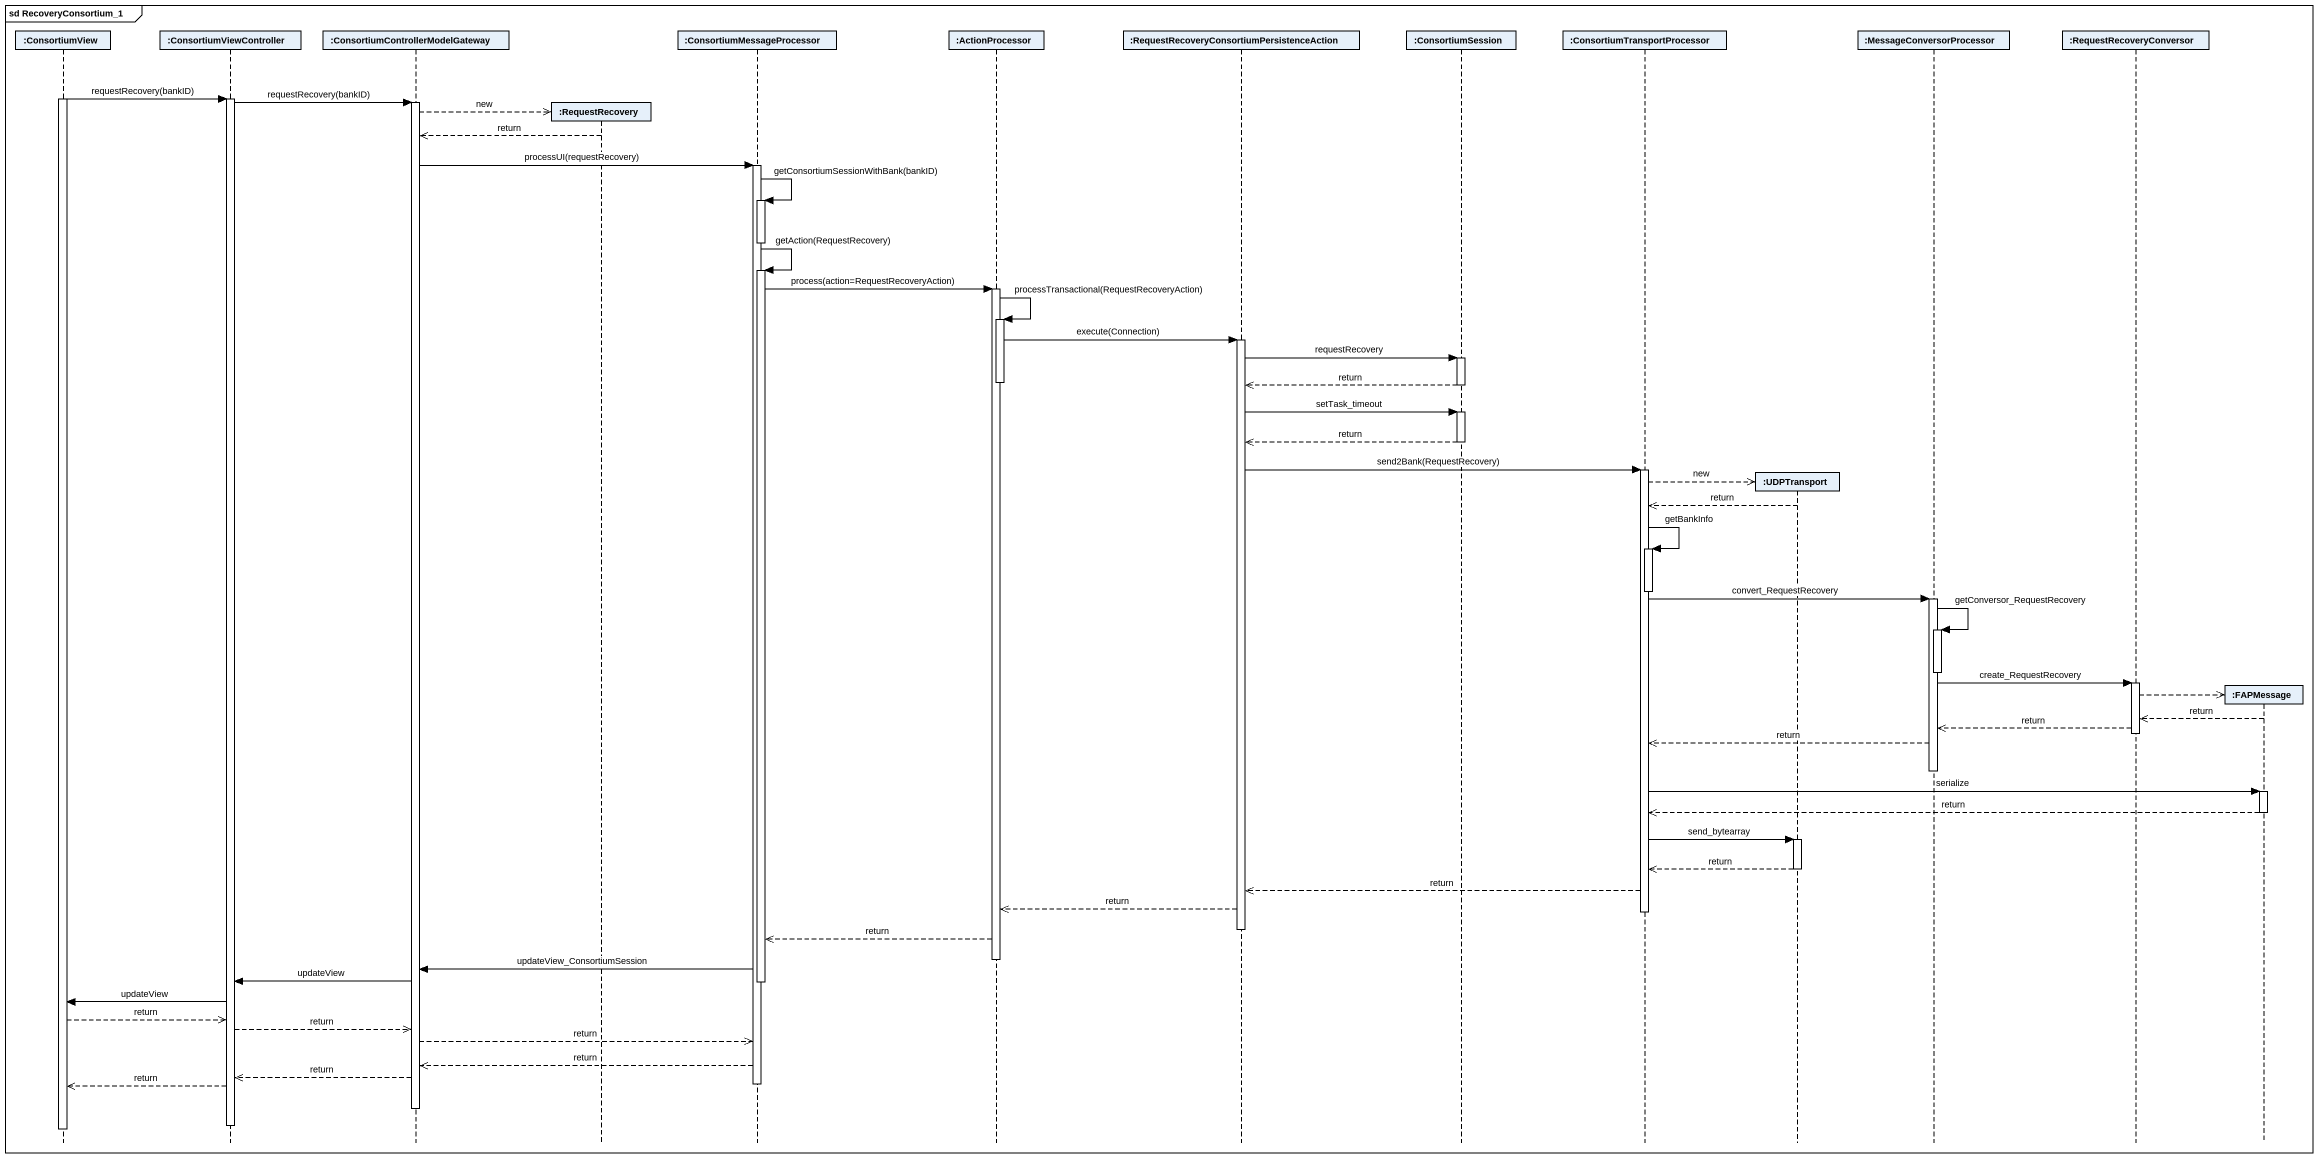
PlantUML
@startuml
mainframe sd RecoveryConsortium_1
hide footbox
participant ":ConsortiumView" as ConsortiumView
participant ":ConsortiumViewController" as ConsortiumViewController
participant ":ConsortiumControllerModelGateway" as ConsortiumControllerModelGat
participant ":RequestRecovery" as RequestRecovery
participant ":ConsortiumMessageProcessor" as ConsortiumMessageProcessor
participant ":ActionProcessor" as ActionProcessor
participant ":RequestRecoveryConsortiumPersistenceAction" as RequestRecoveryConsortiumPer
participant ":ConsortiumSession" as ConsortiumSession
participant ":ConsortiumTransportProcessor" as ConsortiumTransportProcessor
participant ":UDPTransport" as UDPTransport
participant ":MessageConversorProcessor" as MessageConversorProcessor
participant ":RequestRecoveryConversor" as RequestRecoveryConversor
participant ":FAPMessage" as FAPMessage

activate ConsortiumView
ConsortiumView -> ConsortiumViewController : requestRecovery(bankID)
activate ConsortiumViewController
ConsortiumViewController -> ConsortiumControllerModelGat : requestRecovery(bankID)
activate ConsortiumControllerModelGat
ConsortiumControllerModelGat -->> RequestRecovery ** : new
RequestRecovery -->> ConsortiumControllerModelGat : return
ConsortiumControllerModelGat -> ConsortiumMessageProcessor : processUI(requestRecovery)
activate ConsortiumMessageProcessor
ConsortiumMessageProcessor -> ConsortiumMessageProcessor : getConsortiumSessionWithBank(bankID)
activate ConsortiumMessageProcessor
deactivate ConsortiumMessageProcessor
ConsortiumMessageProcessor -> ConsortiumMessageProcessor : getAction(RequestRecovery)
activate ConsortiumMessageProcessor
ConsortiumMessageProcessor -> ActionProcessor : process(action=RequestRecoveryAction)
activate ActionProcessor
ActionProcessor -> ActionProcessor : processTransactional(RequestRecoveryAction)
activate ActionProcessor
ActionProcessor -> RequestRecoveryConsortiumPer : execute(Connection)
activate RequestRecoveryConsortiumPer
RequestRecoveryConsortiumPer -> ConsortiumSession : requestRecovery
activate ConsortiumSession
deactivate ActionProcessor
ConsortiumSession -->> RequestRecoveryConsortiumPer : return
deactivate ConsortiumSession
RequestRecoveryConsortiumPer -> ConsortiumSession : setTask_timeout
activate ConsortiumSession
ConsortiumSession -->> RequestRecoveryConsortiumPer : return
deactivate ConsortiumSession
RequestRecoveryConsortiumPer -> ConsortiumTransportProcessor : send2Bank(RequestRecovery)
activate ConsortiumTransportProcessor
ConsortiumTransportProcessor -->> UDPTransport ** : new
UDPTransport -->> ConsortiumTransportProcessor : return
ConsortiumTransportProcessor -> ConsortiumTransportProcessor : getBankInfo
activate ConsortiumTransportProcessor
deactivate ConsortiumTransportProcessor
ConsortiumTransportProcessor -> MessageConversorProcessor : convert_RequestRecovery
activate MessageConversorProcessor
MessageConversorProcessor -> MessageConversorProcessor : getConversor_RequestRecovery
activate MessageConversorProcessor
deactivate MessageConversorProcessor
MessageConversorProcessor -> RequestRecoveryConversor : create_RequestRecovery
activate RequestRecoveryConversor
RequestRecoveryConversor -->> FAPMessage **
FAPMessage -->> RequestRecoveryConversor : return
RequestRecoveryConversor -->> MessageConversorProcessor : return
deactivate RequestRecoveryConversor
MessageConversorProcessor -->> ConsortiumTransportProcessor : return
deactivate MessageConversorProcessor
ConsortiumTransportProcessor -> FAPMessage : serialize
activate FAPMessage
FAPMessage -->> ConsortiumTransportProcessor : return
deactivate FAPMessage
ConsortiumTransportProcessor -> UDPTransport : send_bytearray
activate UDPTransport
UDPTransport -->> ConsortiumTransportProcessor : return
deactivate UDPTransport
ConsortiumTransportProcessor -->> RequestRecoveryConsortiumPer : return
RequestRecoveryConsortiumPer -->> ActionProcessor : return
deactivate ConsortiumTransportProcessor
deactivate RequestRecoveryConsortiumPer
ActionProcessor -->> ConsortiumMessageProcessor : return
deactivate ActionProcessor
ConsortiumMessageProcessor -> ConsortiumControllerModelGat : updateView_ConsortiumSession
ConsortiumControllerModelGat -> ConsortiumViewController : updateView
deactivate ConsortiumMessageProcessor
ConsortiumViewController -> ConsortiumView : updateView
ConsortiumView -->> ConsortiumViewController : return
ConsortiumViewController -->> ConsortiumControllerModelGat : return
ConsortiumControllerModelGat -->> ConsortiumMessageProcessor : return
ConsortiumMessageProcessor -->> ConsortiumControllerModelGat : return
ConsortiumControllerModelGat -->> ConsortiumViewController : return
deactivate ConsortiumMessageProcessor
ConsortiumViewController -->> ConsortiumView : return
deactivate ConsortiumControllerModelGat
deactivate ConsortiumViewController
deactivate ConsortiumView
@enduml
